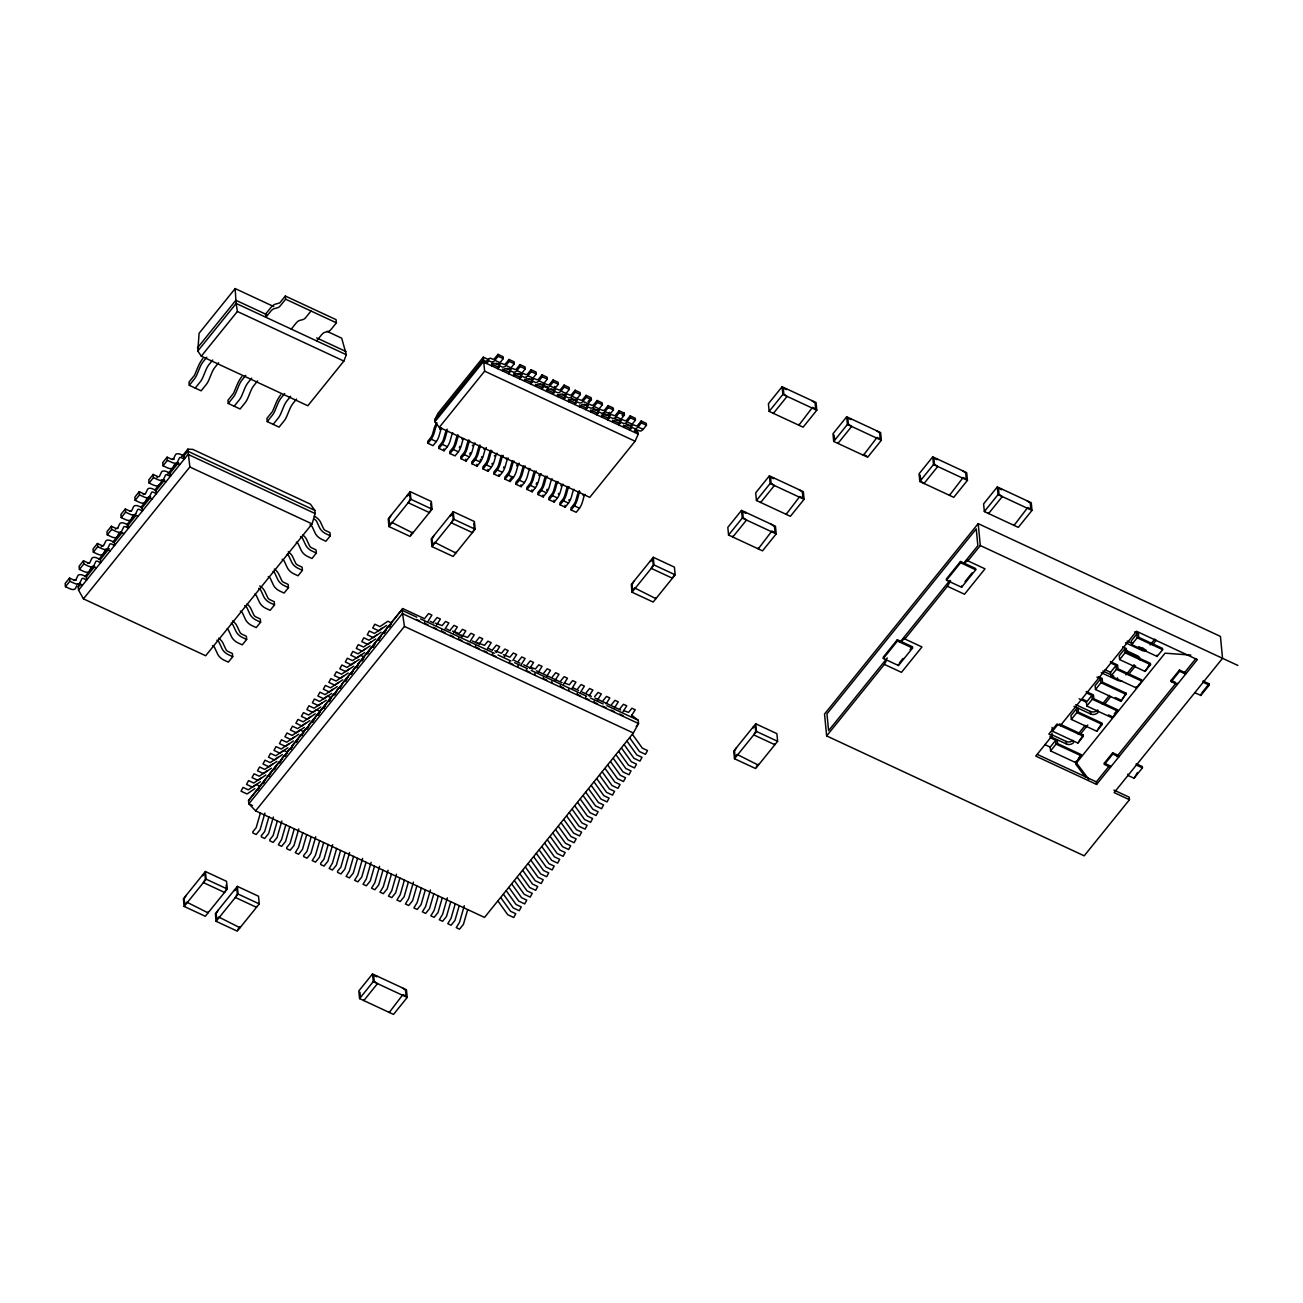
<?xml version="1.0" encoding="UTF-8"?>
<svg xmlns="http://www.w3.org/2000/svg" width="1303" height="1303" viewBox="0 0 1303 1303"><rect width="100%" height="100%" fill="white"/><g stroke="black" fill="none" stroke-linecap="round" stroke-linejoin="round"><path stroke-width="1.5" d="M187.844 449.16L189.847 466.995L83.441 598.843L205.679 655.751L312.085 523.92L315.147 513.561L314.854 510.385L310.407 504.147L192.828 449.405L187.844 449.16L181.475 457.044M483.283 357.185L484.618 371.176L439.306 427.335L434.909 421.749L434.73 419.843L437.955 413.344L483.283 357.185L488.788 359.742M326.988 331.32L341.679 338.161L346.321 354.725L343.878 361.078L307.817 405.754L201.313 356.159L197.779 351.044L199.115 333.259L235.175 288.582L273.728 306.531M260.437 812.925L256.17 827.649L252.798 831.835L252.912 832.975L256.219 834.506L260.095 829.702L264.9 813.121M268.907 816.867L264.639 831.607L261.268 835.777L261.382 836.917L264.688 838.464L268.581 833.643L273.369 817.062M277.376 820.809L273.125 835.549L269.754 839.718L269.851 840.858L273.158 842.406L277.05 837.585L281.839 821.02M285.846 824.75L281.595 839.49L278.337 844.816L281.627 846.347L285.52 841.526L289.771 826.802M294.315 828.692L290.064 843.432L286.693 847.601L286.807 848.758L290.113 850.289L293.989 845.484L298.778 828.903M302.785 832.65L298.534 847.373L295.276 852.699L298.582 854.231L302.459 849.426L306.726 834.686M311.27 836.591L307.003 851.315L303.632 855.501L303.746 856.641L307.052 858.172L310.928 853.367L315.733 836.787M319.74 840.533L315.473 855.273L312.215 860.583L315.521 862.13L319.414 857.309L323.665 842.569M328.209 844.474L323.942 859.214L320.587 863.384L320.685 864.524L323.991 866.072L327.884 861.25L332.672 844.686M336.679 848.416L332.428 863.156L329.17 868.482L332.46 870.013L336.353 865.192L340.604 850.468M345.148 852.357L340.897 867.098L337.526 871.267L337.64 872.424L340.946 873.955L344.823 869.15L349.611 852.569M353.618 856.315L349.367 871.039L346.109 876.365L349.416 877.896L353.292 873.091L357.559 858.351M362.625 858.416L357.836 874.981L354.579 880.307L357.885 881.838L361.762 877.033L366.029 862.293M371.094 862.358L366.306 878.939L363.048 884.248L366.355 885.796L370.247 880.975L374.498 866.234M379.58 866.3L374.775 882.88L371.518 888.19L374.824 889.737L378.717 884.916L382.968 870.192M388.05 870.241L383.261 886.822L380.004 892.148L383.294 893.679L387.186 888.858L391.437 874.134M396.519 874.183L391.731 890.763L388.473 896.089L391.78 897.62L395.656 892.816L399.923 878.075M404.451 879.981L400.2 894.705L396.943 900.031L400.249 901.562L404.125 896.757L408.393 882.017M413.458 882.082L408.67 898.647L405.412 903.973L408.719 905.504L412.595 900.699L416.862 885.959M421.406 887.864L417.139 902.604L413.882 907.914L417.188 909.461L421.081 904.64L425.332 889.9M430.413 889.965L425.609 906.546L422.351 911.856L425.658 913.403L429.55 908.582L433.801 893.858M438.345 895.747L434.094 910.488L430.837 915.814L434.127 917.345L438.02 912.523L442.271 897.8M447.352 897.848L442.564 914.429L439.306 919.755L442.613 921.286L446.489 916.481L450.757 901.741M455.284 903.647L451.033 918.371L447.776 923.697L451.082 925.228L454.959 920.423L459.226 905.683M464.291 905.748L459.503 922.312L456.245 927.638L459.552 929.169L463.428 924.364L467.696 909.624M424.713 618.795L402.741 608.566L248.531 800.547L248.857 803.821L255.616 810.841L484.521 917.41L633.356 732.986L638.535 723.523L638.226 720.266L631.646 715.119M83.441 598.843L78.538 590.112L78.229 586.936L79.776 583.044M439.306 427.335L589.754 497.371L635.082 441.228L638.242 434.094L635.897 429.697M76.828 585.584L75.541 588.288A7.72 3.893 38.9 0 1 69.759 588.695L65.459 586.692L65.15 583.5L69.548 578.06L74.076 580.161A2.655 1.336 38.9 0 0 75.769 580.047L77.952 575.535A7.753 3.909 38.9 0 1 82.903 575.193L86.405 576.806L86.715 579.982L83.864 578.662A2.687 1.352 38.9 0 0 81.845 578.793L79.939 582.848A7.72 3.893 38.9 0 1 74.157 583.255L69.841 581.252L69.548 578.06M91.405 566.968L89.484 571.023A7.72 3.893 38.9 0 1 83.701 571.414L79.402 569.411L79.092 566.235L83.473 560.795L88.018 562.896A2.655 1.336 38.9 0 0 89.712 562.782L91.894 558.27A7.753 3.909 38.9 0 1 96.829 557.912L100.347 559.541L100.657 562.717L97.806 561.381A2.687 1.352 38.9 0 0 95.787 561.528L93.881 565.583A7.72 3.893 38.9 0 1 88.083 565.974L83.783 563.971L83.473 560.795M118.638 533.774L117.368 536.478A7.72 3.893 38.9 0 1 111.569 536.869L107.269 534.865L106.96 531.689L111.358 526.249L115.886 528.35A2.655 1.336 38.9 0 0 117.579 528.236L119.778 523.725A7.753 3.909 38.9 0 1 124.713 523.383L128.231 524.995L128.541 528.171L125.691 526.852A2.687 1.352 38.9 0 0 123.671 526.982L121.749 531.038A7.72 3.893 38.9 0 1 115.967 531.429L111.667 529.425L111.358 526.249M133.215 515.157L131.31 519.213A7.72 3.893 38.9 0 1 125.511 519.604L121.212 517.6L120.902 514.424L125.3 508.984L129.828 511.085A2.655 1.336 38.9 0 0 131.522 510.955L133.704 506.46A7.753 3.909 38.9 0 1 138.655 506.101L142.174 507.714L142.467 510.906L139.616 509.571A2.687 1.352 38.9 0 0 137.613 509.717L135.691 513.773A7.72 3.893 38.9 0 1 129.909 514.164L125.609 512.16L125.3 508.984M147.158 497.893L145.236 501.948A7.72 3.893 38.9 0 1 139.454 502.339L135.154 500.336L134.844 497.143L139.242 491.703L143.77 493.804A2.655 1.336 38.9 0 0 145.464 493.69L147.646 489.179A7.753 3.909 38.9 0 1 152.598 488.837L156.099 490.449L156.409 493.625L153.559 492.306A2.687 1.352 38.9 0 0 151.555 492.453L149.633 496.508A7.72 3.893 38.9 0 1 143.851 496.899L139.535 494.896L139.242 491.703M174.39 464.699L173.12 467.402A7.72 3.893 38.9 0 1 167.338 467.793L163.022 465.79L162.728 462.614L167.11 457.174L171.638 459.259A2.655 1.336 38.9 0 0 173.332 459.145L175.53 454.649A7.753 3.909 38.9 0 1 180.465 454.291L183.984 455.903L184.293 459.096L181.443 457.76A2.687 1.352 38.9 0 0 179.423 457.907L177.517 461.962A7.72 3.893 38.9 0 1 171.719 462.353L167.419 460.35L167.11 457.174M101.276 546.723L101.439 546.429A7.753 3.909 38.9 0 1 103.377 545.517M157.028 477.647L157.191 477.354A7.753 3.909 38.9 0 1 157.468 477.061M248.531 800.547L279.347 761.457M436.994 422.824L436.717 423.166A6.808 2.606 -65 0 0 434.274 427.987L432.629 433.834A5.733 2.183 -65 0 1 431 437.336L427.759 441.375L427.938 443.281L433.019 445.659L436.31 441.57A8.763 3.355 -65 0 0 439.29 435.202L440.691 430.218A3.779 1.45 -65 0 1 441.636 427.987M202.893 358.472L202.47 359.009A14.789 5.652 -65 0 0 198.382 366.045L194.961 374.27A3.306 1.27 -65 0 1 194.049 375.85L188.984 382.121L189.277 385.313L201.151 390.835L206.118 384.678A8.372 3.192 -65 0 0 208.871 379.922L211.884 372.658A9.724 3.714 -65 0 1 215.093 367.137L218.627 362.771M241.869 376.616L241.446 377.153A14.789 5.652 -65 0 0 237.358 384.19L233.937 392.415A3.306 1.27 -65 0 1 233.009 393.995L227.944 400.265L228.253 403.458L240.11 408.979L245.078 402.822A8.372 3.192 -65 0 0 247.847 398.066L250.86 390.802A9.724 3.714 -65 0 1 254.069 385.281L257.603 380.899M280.845 394.76L280.422 395.298A14.789 5.652 -65 0 0 276.334 402.334L272.897 410.559A3.306 1.27 -65 0 1 271.985 412.139L266.92 418.41L267.229 421.602L279.086 427.123L284.054 420.967A8.372 3.192 -65 0 0 286.807 416.211L289.836 408.947A9.724 3.714 -65 0 1 293.045 403.425L296.563 399.044M197.47 347.868L235.876 300.276L235.175 288.582M197.779 351.044L236.185 303.452L235.876 300.276L267.082 314.805M201.313 356.159L237.374 311.482L236.185 303.452L346.321 354.725M206.77 357.234L203.235 361.615A9.724 3.714 -65 0 0 200.027 367.137L197.014 374.401A8.372 3.192 -65 0 1 194.245 379.157L189.277 385.313M212.698 360.003L209.164 364.368A9.724 3.714 -65 0 0 205.955 369.905L202.942 377.17A8.372 3.192 -65 0 1 200.173 381.926L195.222 388.066M285.324 296.025L280.259 302.296A3.306 1.27 -65 0 1 279.265 303.078L275.161 304.202A14.789 5.652 -65 0 0 270.731 307.72L265.568 314.088L265.877 317.281L270.568 311.45A9.724 3.714 -65 0 1 274.053 308.697L277.686 307.72A8.372 3.192 -65 0 0 280.666 305.358L285.634 299.201L285.324 296.025L336.093 319.658L336.402 322.835L331.434 328.991A8.372 3.192 -65 0 1 328.437 331.369L324.822 332.33A9.724 3.714 -65 0 0 321.336 335.083L316.645 340.914M97.416 543.53L97.725 546.706L102.025 548.71A7.72 3.893 38.9 0 0 107.823 548.319L109.729 544.263A2.687 1.352 38.9 0 1 111.749 544.117L114.599 545.436L114.289 542.26L110.771 540.647A7.753 3.909 38.9 0 0 105.836 540.989L103.637 545.501A2.655 1.336 38.9 0 1 101.943 545.615L97.416 543.53L93.034 548.97L93.327 552.146L97.644 554.15A7.72 3.893 38.9 0 0 103.426 553.759L105.348 549.703A2.687 1.352 38.9 0 1 107.351 549.557L110.201 550.876M153.168 474.439L153.477 477.615L157.777 479.618A7.72 3.893 38.9 0 0 163.575 479.227L165.481 475.172A2.687 1.352 38.9 0 1 167.501 475.025L170.351 476.361L170.042 473.184L166.523 471.556A7.753 3.909 38.9 0 0 161.588 471.914L159.406 476.426A2.655 1.336 38.9 0 1 157.712 476.54L153.168 474.439L148.786 479.879L149.096 483.055L153.396 485.058A7.72 3.893 38.9 0 0 159.178 484.667M65.459 586.692L69.841 581.252M79.402 569.411L83.783 563.971M93.327 552.146L97.725 546.706M107.269 534.865L111.667 529.425M121.212 517.6L125.609 512.16M135.154 500.336L139.535 494.896M149.096 483.055L153.477 477.615M163.022 465.79L167.419 460.35M245.73 375.378L242.211 379.759A9.724 3.714 -65 0 0 239.003 385.281L235.973 392.545A8.372 3.192 -65 0 1 233.221 397.301L228.253 403.458M84.874 576.757L93.767 565.73M98.849 559.427L106.471 549.98M112.84 542.097L120.462 532.65M126.814 524.767L135.724 513.74M140.805 507.453L149.698 496.427M154.78 490.123L162.419 480.66M167.501 474.373L176.394 463.347M78.229 586.936L80.753 583.809M86.405 576.806L94.761 566.447M100.347 559.541L109.175 548.612M114.208 542.357L121.765 532.992M126.814 526.754L135.626 515.825M141.929 508.007L150.757 497.078M155.79 490.84L164.618 479.911M178.625 462.549L170.27 472.908L170.579 476.084M78.538 590.112L188.072 454.405L315.147 513.561M251.674 378.147L248.14 382.512A9.724 3.714 -65 0 0 244.931 388.033L241.918 395.314A8.372 3.192 -65 0 1 239.149 400.07L234.182 406.21M291.253 329.089L295.96 323.274A9.724 3.714 -65 0 1 299.429 320.505L303.062 319.544A8.372 3.192 -65 0 0 306.042 317.166L311.01 311.026M284.706 393.522L281.187 397.904A9.724 3.714 -65 0 0 277.979 403.425L274.949 410.689A8.372 3.192 -65 0 1 272.197 415.445L267.229 421.602M290.634 396.291L287.116 400.656A9.724 3.714 -65 0 0 283.907 406.178L280.878 413.458A8.372 3.192 -65 0 1 278.125 418.214L273.158 424.355M218.546 638.161A7.753 3.909 38.9 0 1 222.699 642.558L226.005 649.611A2.655 1.336 38.9 0 0 227.878 651.402L232.423 653.52L232.732 656.696L228.334 662.136L224.035 660.132A7.72 3.893 38.9 0 1 217.617 654.057L214.702 647.754A2.687 1.352 38.9 0 0 212.47 645.636M232.488 620.896A7.753 3.909 38.9 0 1 236.641 625.277L239.947 632.346A2.655 1.336 38.9 0 0 241.821 634.121L246.365 636.255L246.658 639.431L242.277 644.871L237.977 642.868A7.72 3.893 38.9 0 1 231.559 636.792L228.644 630.489A2.687 1.352 38.9 0 0 227.113 628.763M247.065 604.087A7.753 3.909 38.9 0 1 250.583 608.012L253.89 615.081A2.655 1.336 38.9 0 0 255.763 616.856L260.291 618.974L260.6 622.166L256.219 627.606L251.902 625.587A7.72 3.893 38.9 0 1 245.501 619.528L242.586 613.224A2.687 1.352 38.9 0 0 240.355 611.107M259.704 585.927A7.753 3.909 38.9 0 1 264.525 590.748L267.832 597.8A2.655 1.336 38.9 0 0 269.705 599.592L274.233 601.709L274.542 604.885L270.144 610.325L265.845 608.322A7.72 3.893 38.9 0 1 259.444 602.247L256.528 595.943A2.687 1.352 38.9 0 0 254.753 594.07M274.314 569.085A7.753 3.909 38.9 0 1 278.451 573.467L281.757 580.535A2.655 1.336 38.9 0 0 283.647 582.311L288.175 584.428L288.484 587.62L284.087 593.06L279.787 591.057A7.72 3.893 38.9 0 1 273.369 584.982L270.47 578.679A2.687 1.352 38.9 0 0 268.223 576.561M288.24 551.804A7.753 3.909 38.9 0 1 292.393 556.202L295.7 563.271A2.655 1.336 38.9 0 0 297.573 565.046L302.117 567.163L302.426 570.339L298.029 575.779L293.729 573.776A7.72 3.893 38.9 0 1 287.311 567.717L284.396 561.414A2.687 1.352 38.9 0 0 282.165 559.28M302.833 535.012A7.753 3.909 38.9 0 1 306.335 538.921L309.642 545.99A2.655 1.336 38.9 0 0 311.515 547.765L316.059 549.899L316.352 553.075L311.971 558.515L307.671 556.511A7.72 3.893 38.9 0 1 301.254 550.436L298.338 544.133A2.687 1.352 38.9 0 0 296.335 542.129M314.235 516.167L314.805 516.46A7.753 3.909 38.9 0 1 320.277 521.656L323.584 528.725A2.655 1.336 38.9 0 0 325.457 530.5L329.985 532.618L330.294 535.81L325.913 541.25L321.597 539.247A7.72 3.893 38.9 0 1 315.196 533.171L312.28 526.868A2.687 1.352 38.9 0 0 310.049 524.751M434.73 419.843L483.022 360.003L486.41 361.582L486.589 363.488L487.697 362.12A3.779 1.45 -65 0 1 489.505 361.078L491.459 361.908A8.763 3.355 -65 0 0 494.896 360.328L498.186 356.256L497.99 354.335L503.088 356.713L503.267 358.618L499.977 362.69A8.763 3.355 -65 0 1 496.541 364.286L494.586 363.439A3.779 1.45 -65 0 0 492.778 364.498L491.671 365.85L492.632 362.543M434.909 421.749L483.201 361.908L638.242 434.094M486.41 361.582L487.811 359.856A6.808 2.606 -65 0 1 490.563 358.244L492.86 359.205A5.733 2.183 -65 0 0 494.749 358.325L497.99 354.335M427.938 443.281L431.228 439.209A8.763 3.355 -65 0 0 434.208 432.84L435.593 427.856A3.779 1.45 -65 0 1 437.205 424.68M509.017 359.465L509.196 361.371L505.906 365.459A8.763 3.355 -65 0 1 502.469 367.039L500.515 366.192A3.779 1.45 -65 0 0 498.707 367.251L497.599 368.619L498.821 364.987A6.808 2.606 -65 0 1 501.574 363.374L503.886 364.335A5.733 2.183 -65 0 0 505.776 363.456L509.017 359.465L514.099 361.843L514.278 363.749L510.988 367.821A8.763 3.355 -65 0 1 507.551 369.401L505.597 368.57A3.779 1.45 -65 0 0 503.789 369.629L502.697 370.98L502.502 369.075L507.975 371.616M452.809 432.873A3.779 1.45 -65 0 0 451.701 435.349L450.301 440.333A8.763 3.355 -65 0 1 447.336 446.701L444.03 450.773L438.948 448.411L442.238 444.339A8.763 3.355 -65 0 0 445.219 437.971L446.62 432.987A3.779 1.45 -65 0 1 447.564 430.756M410.201 491.654L388.213 518.903L388.945 526.575L410.103 536.413L432.091 509.164L431.358 501.492L410.201 491.654L410.95 499.326L388.945 526.575M520.027 364.596L516.786 368.586A5.733 2.183 -65 0 1 514.897 369.466L512.584 368.505A6.808 2.606 -65 0 0 509.831 370.117L508.626 373.749L509.717 372.381A3.779 1.45 -65 0 1 511.525 371.322L513.48 372.169A8.763 3.355 -65 0 0 516.916 370.589L520.206 366.501L520.027 364.596L525.109 366.957L525.288 368.879L521.998 372.951A8.763 3.355 -65 0 1 518.561 374.531L516.607 373.7A3.779 1.45 -65 0 0 514.799 374.743L513.708 376.111L514.652 372.805M463.51 438.508A3.779 1.45 -65 0 0 462.712 440.479L461.311 445.463A8.763 3.355 -65 0 1 458.347 451.832L455.056 455.903L449.958 453.542L453.265 449.454A8.763 3.355 -65 0 0 456.229 443.101L457.63 438.117A3.779 1.45 -65 0 1 458.591 435.886M531.038 369.726L527.796 373.717A5.733 2.183 -65 0 1 525.907 374.58L523.611 373.635A6.808 2.606 -65 0 0 520.858 375.231L519.636 378.864L520.728 377.512A3.779 1.45 -65 0 1 522.536 376.453L524.49 377.3A8.763 3.355 -65 0 0 527.927 375.72L531.217 371.632L531.038 369.726L536.119 372.088L536.299 373.994L533.008 378.082A8.763 3.355 -65 0 1 529.572 379.662L527.617 378.815A3.779 1.45 -65 0 0 525.809 379.873L524.718 381.242L524.539 379.32M474.992 442.873A3.779 1.45 -65 0 0 473.722 445.61L472.337 450.594A8.763 3.355 -65 0 1 469.357 456.946L466.067 461.034L460.985 458.672L464.275 454.584A8.763 3.355 -65 0 0 467.256 448.232L468.64 443.232A3.779 1.45 -65 0 1 469.748 440.756M410.706 534.719L412.758 532.161L412.839 533.008L391.617 522.308L389.548 524.865L388.978 518.903L390.965 515.499M542.048 374.857L538.807 378.847A5.733 2.183 -65 0 1 536.917 379.71L534.621 378.766A6.808 2.606 -65 0 0 531.868 380.362L530.647 383.994L531.754 382.642A3.779 1.45 -65 0 1 533.546 381.584L535.5 382.43A8.763 3.355 -65 0 0 538.937 380.834L542.243 376.762L542.048 374.857L547.13 377.218L547.325 379.124L544.035 383.212A8.763 3.355 -65 0 1 540.598 384.792L538.644 383.945A3.779 1.45 -65 0 0 536.836 385.004L535.728 386.356L535.549 384.45L542.797 387.822A3.779 1.45 -65 0 1 544.573 386.714L546.527 387.545A8.763 3.355 -65 0 0 549.964 385.965L553.254 381.893L553.075 379.971L558.156 382.349L558.336 384.255L555.045 388.327A8.763 3.355 -65 0 1 551.609 389.923L549.654 389.076A3.779 1.45 -65 0 0 547.846 390.134L546.739 391.486L547.96 387.854M486.345 447.564A3.779 1.45 -65 0 0 484.732 450.74L483.348 455.724A8.763 3.355 -65 0 1 480.367 462.076L477.077 466.165L471.995 463.787L475.286 459.715A8.763 3.355 -65 0 0 478.266 453.346L479.651 448.362A3.779 1.45 -65 0 1 480.465 446.408M542.765 387.757L541.657 389.125L542.879 385.493A6.808 2.606 -65 0 1 545.631 383.896L547.928 384.841A5.733 2.183 -65 0 0 549.817 383.978L553.075 379.971M497.029 453.135A3.779 1.45 -65 0 0 495.759 455.855L494.358 460.839A8.763 3.355 -65 0 1 491.378 467.207L488.088 471.295L483.006 468.917L486.296 464.845A8.763 3.355 -65 0 0 489.276 458.477L490.677 453.493A3.779 1.45 -65 0 1 491.948 450.773M453.249 511.688L431.244 538.937L431.993 546.609L453.135 556.446L475.123 529.197L474.39 521.526L453.249 511.688L453.981 519.36L431.993 546.609M564.085 385.102L564.264 387.007L560.974 391.095A8.763 3.355 -65 0 1 557.537 392.675L555.583 391.845A3.779 1.45 -65 0 0 553.775 392.887L552.684 394.255L553.889 390.623A6.808 2.606 -65 0 1 556.642 389.011L558.954 389.972A5.733 2.183 -65 0 0 560.844 389.092L564.085 385.102L569.167 387.48L569.346 389.385L566.056 393.457A8.763 3.355 -65 0 1 562.619 395.037L560.665 394.206A3.779 1.45 -65 0 0 558.857 395.265L557.765 396.617L557.57 394.711M508.203 458.037A3.779 1.45 -65 0 0 506.769 460.985L505.369 465.969A8.763 3.355 -65 0 1 502.404 472.337L499.098 476.409L494.016 474.048L497.306 469.976A8.763 3.355 -65 0 0 500.287 463.607L501.688 458.623A3.779 1.45 -65 0 1 503.284 455.447M575.095 390.232L575.274 392.138L571.984 396.226A8.763 3.355 -65 0 1 568.548 397.806L566.593 396.959A3.779 1.45 -65 0 0 564.785 398.018L563.694 399.386L564.916 395.754A6.808 2.606 -65 0 1 567.652 394.141L569.965 395.102A5.733 2.183 -65 0 0 571.854 394.223L575.095 390.232L580.177 392.594L580.356 394.516L577.066 398.588A8.763 3.355 -65 0 1 573.629 400.168L571.675 399.337A3.779 1.45 -65 0 0 569.867 400.379L568.776 401.747L568.597 399.842M519.213 463.151A3.779 1.45 -65 0 0 517.78 466.116L516.395 471.1A8.763 3.355 -65 0 1 513.415 477.468L510.124 481.54L505.043 479.178L508.333 475.09A8.763 3.355 -65 0 0 511.297 468.738L512.698 463.754A3.779 1.45 -65 0 1 513.968 461.018M281.888 758.297L284.429 755.154M286.969 751.994L289.527 748.85M292.067 745.691L300.977 734.664M303.518 731.504L306.058 728.361M308.599 725.201L334.04 693.668M336.581 690.525L339.138 687.365M341.679 684.222L350.588 673.179M353.129 670.035L355.67 666.875M358.211 663.732L388.75 625.896M391.291 622.753L402.741 608.566M259.851 786.132L257.815 789.927L259.851 786.132L256.17 784.422L248.27 789.813L243.075 787.403L241.039 791.198L247.033 793.983L254.932 788.592M287.279 752.124L285.259 755.935L287.279 752.124L283.598 750.414L275.715 755.821L270.503 753.395L268.483 757.206L274.477 759.991L282.376 754.584M303.746 731.732L301.71 735.527L303.746 731.732L300.065 730.022L292.181 735.429L286.969 733.003L284.95 736.798L290.944 739.599L298.843 734.192M320.212 711.34L318.176 715.135L320.212 711.34L316.531 709.614L308.632 715.021L303.436 712.611L301.4 716.406L307.41 719.191L315.293 713.783M331.19 697.74L329.154 701.535L331.19 697.74L327.509 696.014L319.61 701.421L314.414 699.011L312.378 702.806L318.388 705.591L326.271 700.183M364.107 656.94L362.087 660.735L364.107 656.94L360.426 655.23L352.543 660.621L347.331 658.21L345.311 662.005L351.305 664.791L359.205 659.399M391.551 622.932L389.516 626.743L391.551 622.932L387.871 621.222L379.971 626.629L374.775 624.202L372.739 628.013L378.75 630.799L386.633 625.391M512.03 477.045L509.929 479.634L510.124 481.54M586.106 395.363L586.285 397.268L582.995 401.357A8.763 3.355 -65 0 1 579.558 402.936L577.604 402.09A3.779 1.45 -65 0 0 575.796 403.148L574.704 404.5L575.926 400.884A6.808 2.606 -65 0 1 578.679 399.272L580.975 400.216A5.733 2.183 -65 0 0 582.864 399.353L586.106 395.363L591.187 397.724L591.383 399.63L588.076 403.718A8.763 3.355 -65 0 1 584.64 405.298L582.685 404.467A3.779 1.45 -65 0 0 580.877 405.51L579.786 406.878L579.607 404.972M530.06 468.51A3.779 1.45 -65 0 0 528.79 471.246L527.406 476.23A8.763 3.355 -65 0 1 524.425 482.599L521.135 486.671L516.053 484.309L519.343 480.221A8.763 3.355 -65 0 0 522.324 473.869L523.708 468.868A3.779 1.45 -65 0 1 525.142 465.92M205.402 871.512L183.414 898.761L184.146 906.432L205.304 916.27L227.292 889.021L226.559 881.349L205.402 871.512L206.151 879.183L184.146 906.432M255.616 810.841L404.451 626.434L402.073 610.309L416.83 617.182M588.06 401.617L590.145 399.027M597.116 400.493L597.311 402.399L594.021 406.471A8.763 3.355 -65 0 1 590.568 408.067L588.63 407.22A3.779 1.45 -65 0 0 586.822 408.279L585.715 409.631L586.936 405.999A6.808 2.606 -65 0 1 589.689 404.402L591.985 405.347A5.733 2.183 -65 0 0 593.875 404.484L597.116 400.493L602.198 402.855L602.393 404.761L599.103 408.849A8.763 3.355 -65 0 1 595.666 410.429L593.712 409.582A3.779 1.45 -65 0 0 591.904 410.64L590.796 412.009M541.087 473.64A3.779 1.45 -65 0 0 539.8 476.377L538.416 481.361A8.763 3.355 -65 0 1 535.435 487.713L532.145 491.801L527.063 489.439L530.354 485.351A8.763 3.355 -65 0 0 533.334 478.983L534.719 473.999A3.779 1.45 -65 0 1 536.168 471.051M425.234 617.736L428.606 613.566L431.896 615.097L428.133 621.059M608.143 405.624L608.322 407.53L605.032 411.601A8.763 3.355 -65 0 1 601.595 413.181L599.641 412.351A3.779 1.45 -65 0 0 597.833 413.409L596.725 414.761L597.947 411.129A6.808 2.606 -65 0 1 600.699 409.533L602.996 410.478A5.733 2.183 -65 0 0 604.885 409.614L608.143 405.624L613.224 407.986L613.404 409.891L610.113 413.979A8.763 3.355 -65 0 1 606.677 415.559L604.722 414.712A3.779 1.45 -65 0 0 602.914 415.771L601.823 417.123L603.028 413.491A6.808 2.606 -65 0 1 603.941 412.611M433.704 621.678L437.075 617.508L440.381 619.039L436.603 625M552.097 478.771A3.779 1.45 -65 0 0 550.827 481.491L549.426 486.491A8.763 3.355 -65 0 1 546.446 492.843L543.156 496.932L538.074 494.554L541.364 490.482A8.763 3.355 -65 0 0 544.345 484.113L545.745 479.129A3.779 1.45 -65 0 1 547.179 476.181M619.153 410.738L619.332 412.66L616.042 416.732A8.763 3.355 -65 0 1 612.605 418.312L610.651 417.481A3.779 1.45 -65 0 0 608.843 418.524L607.752 419.892L608.957 416.26A6.808 2.606 -65 0 1 611.71 414.647L614.022 415.608A5.733 2.183 -65 0 0 615.912 414.729L619.153 410.738L624.235 413.116L624.414 415.022L621.124 419.094A8.763 3.355 -65 0 1 617.687 420.69L615.733 419.843A3.779 1.45 -65 0 0 613.925 420.902L612.833 422.253M562.945 484.146A3.779 1.45 -65 0 0 561.837 486.622L560.437 491.606A8.763 3.355 -65 0 1 557.472 497.974L554.166 502.046L549.084 499.684L552.391 495.612A8.763 3.355 -65 0 0 555.355 489.244L556.756 484.26A3.779 1.45 -65 0 1 558.026 481.54M237.358 886.382L215.37 913.631L216.103 921.302L237.26 931.156L259.248 903.907L258.515 896.236L237.358 886.382L238.107 894.053L216.103 921.302M445.072 628.942L448.851 622.981L445.545 621.45L442.173 625.619L435.544 623.192M622.15 415.706L624.235 413.116M450.643 629.577L454.014 625.391L457.32 626.938L453.542 632.9M630.163 415.869L626.922 419.859A5.733 2.183 -65 0 1 625.033 420.739L622.736 419.778A6.808 2.606 -65 0 0 619.984 421.39L618.762 425.022L619.853 423.654A3.779 1.45 -65 0 1 621.661 422.595L623.616 423.442A8.763 3.355 -65 0 0 627.052 421.863L630.343 417.774L630.163 415.869L635.245 418.23L635.424 420.152L632.134 424.224A8.763 3.355 -65 0 1 628.697 425.804L626.743 424.973A3.779 1.45 -65 0 0 624.935 426.032L623.844 427.384L623.665 425.478M573.955 489.276A3.779 1.45 -65 0 0 572.848 491.752L571.463 496.736A8.763 3.355 -65 0 1 568.483 503.105L565.193 507.176L560.111 504.815L563.401 500.743A8.763 3.355 -65 0 0 566.382 494.374L567.766 489.391A3.779 1.45 -65 0 1 569.036 486.654M462.011 636.841L465.79 630.88L462.484 629.333L459.112 633.519L452.499 631.075M641.174 420.999L637.933 424.99A5.733 2.183 -65 0 1 636.043 425.869L633.747 424.908A6.808 2.606 -65 0 0 630.994 426.521L629.772 430.153L630.864 428.785A3.779 1.45 -65 0 1 632.672 427.726L634.626 428.573A8.763 3.355 -65 0 0 638.063 426.993L641.369 422.905L641.174 420.999L646.255 423.361L646.451 425.267L643.145 429.355A8.763 3.355 -65 0 1 639.708 430.935L637.77 430.104A3.779 1.45 -65 0 0 635.962 431.146L634.854 432.515M634.675 430.609L635.799 429.208M584.982 494.391A3.779 1.45 -65 0 0 583.858 496.883L582.474 501.867A8.763 3.355 -65 0 1 579.493 508.235L576.203 512.307L571.121 509.945L574.411 505.857A8.763 3.355 -65 0 0 577.392 499.505L578.776 494.521A3.779 1.45 -65 0 1 580.047 491.785M470.481 640.783L474.259 634.822L470.953 633.291L467.598 637.46L460.969 635.017M237.863 929.446L239.915 926.889L240.013 927.752L218.774 917.051L216.721 919.609L216.135 913.631L218.122 910.227M476.067 641.402L479.439 637.232L482.729 638.763L478.967 644.724M487.436 648.666L491.215 642.705L487.908 641.174L484.537 645.343L477.908 642.916M493.006 649.285L496.378 645.115L499.684 646.646L495.906 652.608M504.375 656.565L508.154 650.604L504.847 649.057L501.476 653.243L494.863 650.8M512.845 660.507L516.623 654.546L513.317 652.998L509.945 657.184L503.333 654.741M518.431 661.126L521.786 656.956L525.093 658.487L521.314 664.449M526.901 665.067L530.272 660.898L533.562 662.429L529.8 668.39M538.269 672.332L542.048 666.37L538.742 664.839L535.37 669.009L530.402 667.185M543.84 672.951L547.211 668.781L550.517 670.312L546.739 676.273M782.109 386.747L768.412 403.718L769.161 411.39L803.104 427.189L816.802 410.217L816.069 402.546L782.109 386.747L782.859 394.418L769.161 411.39M552.309 676.909L555.681 672.723L558.987 674.27L555.208 680.231M653.275 557.293L631.287 584.542L632.02 592.213L653.161 602.051L675.166 574.802L674.417 567.131L653.275 557.293L654.008 564.965L632.02 592.213M560.779 680.85L564.15 676.664L567.456 678.211L563.678 684.173M572.147 688.114L575.926 682.153L572.62 680.622L569.264 684.792L564.297 682.967M577.734 688.733L581.105 684.564L584.395 686.095L580.633 692.056M674.384 574.802L672.413 578.223L651.272 568.369L653.243 564.965L652.673 558.987L650.604 561.544L650.523 560.697M586.203 692.675L589.575 688.505L592.881 690.036L589.103 695.997M741.521 510.401L727.823 527.373L728.556 535.044L762.516 550.86L776.213 533.888L775.464 526.217L741.521 510.401L742.254 518.073L728.556 535.044M769.389 475.856L755.691 492.827L756.44 500.499L790.384 516.314L804.081 499.342L803.348 491.671L769.389 475.856L770.138 483.527L756.44 500.499M594.673 696.616L598.044 692.447L601.351 693.978L597.572 699.939M372.511 973.96L358.814 990.931L359.563 998.603L393.506 1014.418L407.204 997.446L406.471 989.775L372.511 973.96L373.261 981.631L359.563 998.603M603.142 700.574L606.514 696.388L609.82 697.936L606.042 703.897M611.612 704.516L614.983 700.33L618.29 701.877L614.511 707.838M846.673 416.797L832.975 433.769L833.708 441.44L867.668 457.239L881.365 440.267L880.633 432.596L846.673 416.797L847.406 424.469L833.708 441.44M620.081 708.457L623.453 704.288L626.759 705.819L622.981 711.78M631.466 715.722L635.229 709.76L631.939 708.229L628.567 712.399L623.6 710.575M636.19 726.439L638.535 723.523L402.383 613.583L248.857 803.821L252.538 805.547M932.753 456.864L919.055 473.836L919.788 481.507L953.747 497.323L967.445 480.351L966.696 472.68L932.753 456.864L933.485 464.536L919.788 481.507M755.74 723.8L733.736 751.049L734.485 758.721L755.626 768.558L777.614 741.309L776.881 733.638L755.74 723.8L756.473 731.472L734.485 758.721M756.229 766.864L758.297 764.307L758.379 765.154L737.156 754.453L735.087 757.01L734.517 751.049L736.488 747.645M997.3 486.931L983.602 503.903L984.351 511.574L1018.294 527.373L1031.992 510.401L1031.259 502.73L997.3 486.931L998.049 494.603L984.351 511.574M1129.457 799.733L1114.146 792.599L1222.54 658.308L1220.439 636.418L978.195 523.643L824.538 714.028L826.639 735.918L1084.194 855.827L1129.457 799.733L1129.212 797.192L1113.902 790.058M897.327 639.74L883.222 657.217L883.353 658.487L898.467 665.524L912.572 648.047L912.442 646.777L897.327 639.74L897.458 641.011L883.353 658.487M960.49 561.479L946.385 578.955L946.499 580.226L961.614 587.262L975.719 569.786L975.605 568.515L960.49 561.479L960.604 562.749L946.499 580.226M887.278 657.934L828.594 730.657L826.965 713.849L976.24 528.904L977.853 545.696L963.829 563.091M900.031 642.135L949.789 580.486M886.659 660.116L884.379 664.383L826.639 735.918M901.122 642.2L904.738 637.721L904.868 638.991L921.97 646.956L901.481 672.348L884.379 664.383M950.587 580.91L947.411 586.269L904.868 638.991M964.692 563.433L967.787 559.606L967.901 560.876L985.003 568.841L964.513 594.233L947.411 586.269M967.901 560.876L980.296 545.534L978.195 523.643M899.51 662.787L903.044 658.422M910.097 649.676L912.442 646.777M965.018 581.627L972.071 572.88M1059.534 723.931L1083.265 734.973L1083.379 736.244L1077.89 743.052L1052.482 731.211L1057.971 724.419M1052.01 733.1L1052.254 735.658L1035.755 756.098L1096.605 784.439L1197.359 659.611L1136.493 631.271L1060.316 725.673M1096.947 677.169L1100.595 678.879L1095.106 685.671L1095.481 689.499L1120.889 701.323L1126.264 693.261L1102.533 682.202L1102.175 678.391L1098.527 676.697M1071.327 719.419L1076.815 712.611L1076.457 708.799L1070.968 715.591L1071.327 719.419L1096.751 731.244L1102.24 724.452L1102.11 723.165L1078.395 712.122L1078.021 708.311L1074.372 706.617M1095.481 689.499L1100.97 682.691L1100.595 678.879M1119.619 659.579L1125.108 652.77L1124.75 648.959L1119.261 655.751L1119.619 659.579L1145.044 671.403L1150.533 664.611L1150.402 663.341L1126.688 652.298L1126.313 648.471L1122.665 646.777M1131.688 644.61L1137.177 637.818L1136.819 633.991L1131.33 640.799L1131.688 644.61L1157.113 656.451L1162.602 649.643L1162.471 648.373L1138.757 637.33L1138.382 633.519L1134.75 631.825M1057.27 739.811L1057.629 743.622L1081.36 754.665L1075.985 762.744L1050.576 750.903L1050.202 747.091L1055.691 740.283L1050.218 737.742M1086.197 691.535L1093.478 694.922L1093.852 698.75L1117.567 709.793L1117.697 711.063L1112.208 717.855L1086.8 706.031L1086.425 702.219L1091.914 695.411L1086.441 692.87M1110.335 661.615L1117.632 665.019L1117.99 668.83L1141.721 679.873L1141.835 681.143L1136.363 687.951L1110.938 676.11L1110.563 672.299L1116.052 665.491L1110.579 662.95M1050.576 750.903L1056.065 744.111L1055.691 740.283M1086.8 706.031L1092.272 699.222L1091.914 695.411M1110.938 676.11L1116.427 669.319L1116.052 665.491M1078.151 734.11L1085.187 725.38M1102.354 704.125L1109.39 695.395M1125.939 674.889L1134.164 664.709M1150.142 644.904L1154.833 639.089M1080.741 733.752L1087.793 725.022M1104.944 703.767L1110.807 696.486M1128.528 674.531L1135.581 665.8M1152.732 644.545L1156.25 640.18M1083.265 734.973L1077.89 743.052M1101.019 724.533L1096.751 731.244M1120.889 701.323L1126.264 693.261M1149.311 664.693L1145.044 671.403M1080.252 756.033L1075.985 762.744M1114.277 713.865L1117.567 709.793M1104.309 763.167L1110.351 765.985L1110.465 767.255L1104.423 764.438L1104.309 763.167L1112.681 752.792L1118.723 755.61L1118.837 756.88L1112.795 754.062L1112.681 752.792M1177.146 683.212L1177.277 684.482L1171.234 681.664L1171.104 680.394L1179.492 670.019L1185.518 672.837L1185.649 674.107L1179.606 671.289L1179.492 670.019M1104.423 764.438L1112.795 754.062M1171.234 681.664L1179.606 671.289M1096.605 784.439L1096.36 781.881L1109.114 766.083M1116.769 756.603L1175.42 683.928M1184.362 672.869L1195.828 658.634M1137.519 772.516L1134.05 778.233L1128.007 775.432L1127.893 774.161M1201.936 692.707L1209.119 683.814L1203.076 680.997L1203.19 682.283L1209.233 685.085L1200.861 695.46L1194.818 692.659M1134.05 778.233L1142.438 767.858L1142.308 766.587L1136.265 763.786L1136.395 765.056L1142.438 767.858M525.663 377.919L525.94 377.609A6.808 2.606 -65 0 1 526.233 377.284M382.382 628.03L374.498 633.437L369.286 631.01L367.267 634.805L373.261 637.607L381.144 632.199M376.893 634.822L369.01 640.229L363.798 637.802L361.778 641.613L367.772 644.399L375.671 638.991M371.404 641.63L363.521 647.037L358.309 644.61L356.289 648.405L362.283 651.191L370.182 645.799M365.915 648.422L358.032 653.829L352.82 651.402L350.8 655.197L356.794 657.999L364.693 652.591M354.953 662.022L347.054 667.429L341.858 665.002L339.822 668.797L345.816 671.599L353.716 666.191M349.465 668.83L341.565 674.221L336.369 671.811L334.334 675.606L340.327 678.391L348.227 672.999M343.976 675.622L336.076 681.029L330.881 678.602L328.845 682.397L334.838 685.199L342.738 679.791M338.487 682.43L330.587 687.821L325.392 685.411L323.356 689.206L329.35 691.991L337.249 686.583M332.998 689.222L325.099 694.629L319.903 692.202L317.867 695.997L323.861 698.799L331.76 693.391M322.02 702.822L314.121 708.229L308.925 705.803L306.889 709.598L312.899 712.399L320.782 706.992M311.042 716.422L303.143 721.829L297.947 719.403L295.911 723.198L301.921 725.999L309.805 720.592M305.553 723.214L297.654 728.621L292.458 726.211L290.439 730.006L296.433 732.791L304.316 727.383M294.576 736.814L286.693 742.221L281.481 739.795L279.461 743.606L285.455 746.391L293.354 740.984M289.087 743.622L281.204 749.03L275.992 746.603L273.972 750.398L279.966 753.199L287.865 747.792M278.125 757.222L270.226 762.63L265.014 760.203L262.994 763.998L268.988 766.783L276.887 761.392M272.636 764.014L264.737 769.421L259.541 766.995L257.505 770.79L263.499 773.591L271.399 768.184M267.148 770.822L259.248 776.213L254.052 773.803L252.016 777.598L258.01 780.383L265.91 774.992M261.659 777.614L253.759 783.022L248.564 780.595L246.528 784.39L252.521 787.191L260.421 781.784M1190.861 655.067L1165.061 653.178L1075.626 763.998L1085.285 776.881M782.859 394.418L816.802 410.217M847.406 424.469L881.365 440.267M933.485 464.536L967.445 480.351M998.049 494.603L1031.992 510.401M866.528 455.903L863.335 454.421L863.417 455.268L877.033 437.45L880.225 438.932L879.639 432.954L876.382 430.625M920.765 481.149L924.039 483.494L937.737 466.523L934.463 464.177L933.893 458.216L937.069 459.698L936.987 458.851M980.296 545.534L1237.85 665.442M1137.177 637.818L1162.602 649.643M960.604 562.749L975.719 569.786M1127.095 641.06L1132.568 643.601M1138.741 646.679L1146.037 650.083M1125.515 642.754L1141.933 650.392A5.261 4.088 -5.5 0 0 1145.891 650.816M498.186 356.256L503.267 358.618M509.196 361.371L514.278 363.749M520.206 366.501L525.288 368.879M531.217 371.632L536.299 373.994M542.243 376.762L547.325 379.124M553.254 381.893L558.336 384.255M564.264 387.007L569.346 389.385M575.274 392.138L580.356 394.516M586.285 397.268L591.383 399.63M597.311 402.399L602.393 404.761M608.322 407.53L613.404 409.891M619.332 412.66L624.414 415.022M630.343 417.774L635.424 420.152M641.369 422.905L646.451 425.267M770.138 483.527L804.081 499.342M1124.782 649.888L1137.552 655.832A5.261 4.088 -5.5 0 1 1139.864 659.921M1125.108 652.77L1150.533 664.611M494.896 360.328L499.977 362.69M505.906 365.459L510.988 367.821M516.916 370.589L521.998 372.951M527.927 375.72L533.008 378.082M538.937 380.834L544.035 383.212M549.964 385.965L555.045 388.327M560.974 391.095L566.056 393.457M571.984 396.226L577.066 398.588M582.995 401.357L588.076 403.718M594.021 406.471L599.103 408.849M605.032 411.601L610.113 413.979M616.042 416.732L621.124 419.094M627.052 421.863L632.134 424.224M638.063 426.993L643.145 429.355M496.117 363.162L499.798 364.873M507.128 368.293L510.792 370.003M518.138 373.407L521.803 375.117M529.148 378.538L532.813 380.248M540.159 383.668L547.488 387.089M551.169 388.783L554.834 390.493M562.179 393.913L565.844 395.623M571.349 398.181L576.854 400.754M584.184 404.158L587.865 405.868M593.37 408.442L598.875 410.999M604.38 413.556L609.869 416.129M615.374 418.686L620.88 421.244M626.385 423.817L631.89 426.374M491.492 363.944L498.821 367.348M513.48 374.173L520.809 377.593M526.298 380.15L531.803 382.707M546.462 389.532L553.791 392.952M557.456 394.646L564.785 398.066M568.434 399.777L575.763 403.181M581.268 405.738L586.757 408.295M590.422 410.005L597.751 413.409M601.416 415.12L608.745 418.54M612.41 420.234L619.739 423.654M623.404 425.364L630.733 428.768M634.398 430.479L638.063 432.189M1171.104 680.394L1175.648 682.511M484.618 371.176L635.082 441.228M1116.427 669.319L1141.835 681.143M1105.091 669.742L1110.563 672.299M1102.794 670.996L1113.821 676.127M1101.214 672.69L1117.746 680.378A5.261 4.088 -5.5 0 0 1121.704 680.801M285.634 299.201L336.402 322.835M1100.97 682.691L1126.378 694.532M742.254 518.073L776.213 533.888M1115.303 697.512L1120.775 700.053M316.645 337.884L346.012 351.549M1092.272 699.222L1117.697 711.063M1082.532 699.19L1086.181 700.884M1079.128 698.815L1086.425 702.219M1108.43 714.891L1112.094 716.585L1112.208 717.855M237.374 311.482L343.878 361.078M1075.789 704.646L1090.383 711.438A5.261 4.088 -5.5 0 0 1097.647 709.956L1097.892 712.497A5.261 4.088 -5.5 0 1 1090.627 713.979L1074.209 706.34M1076.815 712.611L1102.24 724.452M897.458 641.011L912.572 648.047M1083.379 736.244L1056.928 724.093L1048.866 734.078L1052.254 735.658M431.228 439.209L436.31 441.57M442.238 444.339L447.336 446.701M453.265 449.454L458.347 451.832M464.275 454.584L469.357 456.946M475.286 459.715L480.367 462.076M486.296 464.845L491.378 467.207M497.306 469.976L502.404 472.337M508.333 475.09L513.415 477.468M519.343 480.221L524.425 482.599M530.354 485.351L535.435 487.713M541.364 490.482L546.446 492.843M552.391 495.612L557.472 497.974M563.401 500.743L568.483 503.105M574.411 505.857L579.493 508.235M1051.488 734.583L1066.18 741.423A5.261 4.088 -5.5 0 0 1073.037 740.381M1049.974 736.407L1066.424 743.964A5.261 4.088 -5.5 0 0 1073.688 742.482M1056.065 744.111L1081.474 755.935M1044.729 744.534L1050.202 747.091M654.008 564.965L675.166 574.802M1037.351 754.421L1096.36 781.881M410.95 499.326L432.091 509.164M453.981 519.36L475.123 529.197M314.854 510.385L187.779 451.213L184.212 455.643L184.505 458.819M189.847 466.995L312.085 523.92M756.473 731.472L777.614 741.309M179.895 464.536L177.045 463.2A2.687 1.352 38.9 0 0 176.589 463.021M330.294 535.81L325.994 533.807A7.72 3.893 38.9 0 1 319.577 527.731L316.678 521.428A2.687 1.352 38.9 0 0 314.43 519.311M165.97 481.801L163.103 480.465A2.687 1.352 38.9 0 0 161.1 480.612M316.352 553.075L312.052 551.071A7.72 3.893 38.9 0 1 305.651 544.996L302.736 538.693A2.687 1.352 38.9 0 0 300.504 536.575M430.202 621.352L433.866 623.046M446.685 629.023L450.349 630.733M455.838 633.291L461.343 635.848M472.321 640.962L477.81 643.519M488.804 648.633L492.469 650.327M514.441 660.572L519.93 663.129M523.594 664.823L532.748 669.091M536.413 670.801L562.049 682.723M573.043 687.854L578.532 690.411M582.197 692.105L591.35 696.372M595.015 698.082L620.651 710.005M420.527 618.909L494.326 653.259M498.007 654.986L510.923 660.996M514.62 662.706L527.536 668.716M531.217 670.442L586.562 696.209M590.259 697.919L603.175 703.946M606.856 705.656L638.226 720.266M416.341 619.397L419.647 620.928M428.117 624.886L424.811 623.339L424.697 622.199M433.28 627.28L436.586 628.828M445.056 632.769L441.75 631.238L441.636 630.082M450.219 635.18L453.525 636.711M461.995 640.653L458.705 639.121L458.591 637.981M467.174 643.063L470.481 644.594M478.95 648.552L475.644 647.005L475.53 645.865M484.113 650.946L487.42 652.494M495.889 656.435L492.583 654.904L492.469 653.748M512.828 664.318L509.538 662.787L509.424 661.647M529.784 672.218L526.477 670.67L526.363 669.53M546.723 680.101L543.416 678.57L543.302 677.413M563.662 687.984L560.355 686.453L560.257 685.313M580.617 695.883L577.31 694.336L577.196 693.196M589.086 699.825L585.78 698.278L585.666 697.138M597.556 703.767L594.249 702.236L594.135 701.079M602.719 706.177L606.025 707.708M611.188 710.119L614.495 711.65M619.674 714.06L622.981 715.591M152.028 499.065L149.177 497.746A2.687 1.352 38.9 0 0 147.907 497.453M302.426 570.339L298.11 568.336A7.72 3.893 38.9 0 1 291.709 562.277L288.794 555.974A2.687 1.352 38.9 0 0 287.246 554.247M404.451 626.434L633.356 732.986M138.085 516.346L135.235 515.011A2.687 1.352 38.9 0 0 133.492 514.848M288.484 587.62L284.168 585.617A7.72 3.893 38.9 0 1 277.767 579.542L274.852 573.239A2.687 1.352 38.9 0 0 273.076 571.365M124.143 533.611L121.293 532.292A2.687 1.352 38.9 0 0 120.625 532.047M274.542 604.885L270.242 602.882A7.72 3.893 38.9 0 1 263.825 596.807L260.909 590.503A2.687 1.352 38.9 0 0 258.678 588.386M260.6 622.166L256.3 620.163A7.72 3.893 38.9 0 1 249.883 614.088L246.984 607.784A2.687 1.352 38.9 0 0 244.736 605.667M96.275 568.157L93.409 566.821A2.687 1.352 38.9 0 0 91.813 566.593M246.658 639.431L242.358 637.428A7.72 3.893 38.9 0 1 235.957 631.352L233.042 625.049A2.687 1.352 38.9 0 0 231.266 623.176M82.333 585.422L79.483 584.102A2.687 1.352 38.9 0 0 77.528 584.119M232.732 656.696L228.416 654.692A7.72 3.893 38.9 0 1 222.015 648.633L219.099 642.33A2.687 1.352 38.9 0 0 216.868 640.196M206.151 879.183L227.292 889.021M238.107 894.053L259.248 903.907M373.261 981.631L407.204 997.446M1075.382 761.457L1088.673 779.178M632.558 734.501L642.281 748.101L647.493 750.528L645.457 754.323L639.464 751.538L629.74 737.921M627.069 741.293L636.792 754.909L642.004 757.336L639.968 761.131L633.975 758.33L624.251 744.73M621.58 748.101L631.303 761.701L636.515 764.128L634.48 767.923L628.486 765.138L618.762 751.522M616.091 754.893L625.815 768.509L631.027 770.92L628.991 774.731L622.997 771.93L613.273 758.33M610.602 761.701L620.342 775.301L625.538 777.728L623.502 781.523L617.508 778.738L607.784 765.122M605.129 768.493L614.853 782.109L620.049 784.52L618.013 788.331L612.019 785.53L602.295 771.93M599.641 775.301L609.364 788.901L614.56 791.328L612.524 795.123L606.53 792.338L596.807 778.722M594.152 782.093L603.875 795.71L609.071 798.12L607.035 801.915L601.041 799.13L591.318 785.53M588.663 788.901L598.386 802.501L603.582 804.928L601.563 808.723L595.552 805.938L585.829 792.322M583.174 795.693L592.898 809.31L598.093 811.72L596.074 815.515L590.064 812.73L580.34 799.13M577.685 802.501L587.409 816.101L592.604 818.528L590.585 822.323L584.575 819.522L574.851 805.922M572.196 809.293L581.92 822.91L587.116 825.32L585.096 829.115L579.086 826.33L569.362 812.714M566.707 816.101L576.431 829.702L581.627 832.128L579.607 835.923L573.613 833.122L563.89 819.522M561.218 822.893L570.942 836.493L576.154 838.92L574.118 842.715L568.124 839.93L558.401 826.314M555.729 829.702L565.453 843.302L570.665 845.728L568.629 849.523L562.635 846.722L552.912 833.122M550.241 836.493L559.964 850.093L565.176 852.52L563.14 856.315L557.147 853.53L547.423 839.914M544.752 843.285L554.475 856.902L559.687 859.328L557.651 863.123L551.658 860.322L541.934 846.722M539.263 850.093L548.986 863.694L554.198 866.12L552.163 869.915L546.169 867.13L536.445 853.514M533.774 856.885L543.514 870.502L548.71 872.929L546.674 876.724L540.68 873.922L530.956 860.322M528.301 863.694L538.025 877.294L543.221 879.72L541.185 883.515L535.191 880.73L525.467 867.114M522.812 870.485L532.536 884.102L537.732 886.512L535.696 890.324L529.702 887.522L519.978 873.922M517.324 877.294L527.047 890.894L532.243 893.321L530.207 897.115L524.213 894.33L514.49 880.714M511.835 884.085L521.558 897.702L526.754 900.112L524.734 903.924L518.724 901.122L509.001 887.522M506.346 890.894L516.069 904.494L521.265 906.921L519.245 910.716L513.235 907.93L503.512 894.314M500.857 897.686L510.581 911.302L515.776 913.712L513.757 917.524L507.747 914.722L498.023 901.122M1209.119 683.814L1209.233 685.085M1200.747 694.19L1200.861 695.46M1156.983 655.181L1157.113 656.451M1141.689 647.852L1141.933 650.392M1136.232 686.665L1136.363 687.951M1117.502 677.837L1117.746 680.378M1090.383 711.438L1090.627 713.979M1066.18 741.423L1066.424 743.964M1052.107 727.4L1052.482 731.211M1027.008 500.759L1030.282 503.088L1030.852 509.066L1027.676 507.584L1014.06 525.402L1013.978 524.555M1001.551 488.902L1001.632 489.749L998.456 488.267L999.026 494.244L1002.284 496.573L988.586 513.545L988.505 512.698M962.461 470.692L965.718 473.038L966.305 478.999L963.112 477.517L949.496 495.352L949.415 494.488M961.5 585.992L961.614 587.262M920.195 475.188L920.57 479.162M898.337 664.253L898.467 665.524M850.908 418.768L850.989 419.631L847.813 418.149L848.383 424.11L851.657 426.439L837.959 443.411L837.878 442.564M834.115 435.121L834.506 439.095M811.818 400.575L815.092 402.904L815.662 408.881L812.486 407.399L798.869 425.218L798.788 424.371M799.097 489.684L802.371 492.029L802.941 497.99L799.765 496.508L786.149 514.343L786.067 513.48M786.361 388.717L786.442 389.564L783.25 388.082L783.836 394.06L787.093 396.389L773.396 413.36L773.314 412.514M773.64 477.843L773.721 478.69L770.545 477.207L771.115 483.169L774.373 485.514L760.675 502.486L760.594 501.622M771.229 524.229L774.487 526.575L775.073 532.536L771.881 531.054L758.265 548.872L758.183 548.026M774.796 743.866L774.878 744.713L753.72 734.876L755.707 731.472L755.137 725.494L753.069 728.051L752.987 727.204M745.756 512.372L745.837 513.235L742.661 511.753L743.231 517.714L746.505 520.044L732.807 537.015L732.726 536.168M655.832 597.8L655.914 598.647L634.691 587.962L632.623 590.503L632.053 584.542L634.024 581.138M571.121 509.945L570.942 508.04L574.167 504A5.733 2.183 -65 0 0 575.812 500.499L577.457 494.651A6.808 2.606 -65 0 1 579.314 490.677M564.997 505.271L565.193 507.176M560.111 504.815L559.915 502.909L563.157 498.87A5.733 2.183 -65 0 0 564.802 495.368L566.447 489.521A6.808 2.606 -65 0 1 567.75 486.475M553.987 500.14L554.166 502.046M568.727 689.254L568.841 690.395M549.084 499.684L548.905 497.779L552.146 493.739A5.733 2.183 -65 0 0 553.775 490.237L555.436 484.39A6.808 2.606 -65 0 1 556.739 481.361M542.976 495.01L543.156 496.932M538.074 494.554L537.895 492.648L541.136 488.609A5.733 2.183 -65 0 0 542.765 485.107L544.41 479.26A6.808 2.606 -65 0 1 545.713 476.23M551.788 681.355L551.886 682.511M531.966 489.895L532.145 491.801M527.063 489.439L526.884 487.517L530.126 483.478A5.733 2.183 -65 0 0 531.754 479.993L533.399 474.145A6.808 2.606 -65 0 1 534.702 471.1M520.956 484.765L521.135 486.671M534.833 673.472L534.947 674.612M516.053 484.309L515.858 482.403L519.099 478.348A5.733 2.183 -65 0 0 520.744 474.862L522.389 469.015A6.808 2.606 -65 0 1 523.692 465.969M505.043 479.178L504.847 477.273L508.089 473.233A5.733 2.183 -65 0 0 509.734 469.731L511.379 463.884A6.808 2.606 -65 0 1 512.682 460.839M517.894 665.589L518.008 666.729M498.919 474.504L499.098 476.409M494.016 474.048L493.837 472.142L497.078 468.103A5.733 2.183 -65 0 0 498.707 464.601L500.368 458.754A6.808 2.606 -65 0 1 501.932 455.236M487.908 469.373L488.088 471.295M483.006 468.917L482.827 467.011L486.068 462.972A5.733 2.183 -65 0 0 487.697 459.47L489.342 453.623A6.808 2.606 -65 0 1 490.922 450.121M476.898 464.259L477.077 466.165M471.995 463.787L471.816 461.881L475.041 457.842A5.733 2.183 -65 0 0 476.686 454.34L478.331 448.509A6.808 2.606 -65 0 1 479.911 444.991M473.787 523.236L474.357 529.197L472.386 532.601L451.229 522.764L453.216 519.36L452.63 513.382L450.577 515.939L450.496 515.092M465.871 459.128L466.067 461.034M460.985 458.672L460.79 456.75L464.031 452.711A5.733 2.183 -65 0 0 465.676 449.226L467.321 443.378A6.808 2.606 -65 0 1 468.901 439.86M449.958 453.542L449.779 451.636L453.021 447.597A5.733 2.183 -65 0 0 454.649 444.095L456.311 438.248A6.808 2.606 -65 0 1 457.874 434.73M455.806 552.195L455.887 553.042L434.648 542.341L432.596 544.898L432.026 538.937L433.997 535.533M443.851 448.867L444.03 450.773M438.948 448.411L438.769 446.506L442.01 442.466A5.733 2.183 -65 0 0 443.639 438.964L445.284 433.117A6.808 2.606 -65 0 1 447.141 429.143M430.739 503.202L431.326 509.164L429.339 512.568L408.197 502.73L410.168 499.326L409.598 493.348L407.53 495.906L407.448 495.059M369.596 650.132L367.576 653.927L367.462 652.787M402.236 987.788L405.494 990.133L406.064 996.095L402.888 994.612L389.271 1012.447L389.19 1011.584M376.762 975.947L376.844 976.794L373.668 975.312L374.238 981.273L377.495 983.618L363.798 1000.59L363.716 999.727M359.97 992.283L360.345 996.258M256.414 906.448L256.496 907.311L235.354 897.458L237.325 894.053L236.755 888.092L234.703 890.649L234.621 889.786M226.136 885.046L226.527 889.021L224.539 892.425L203.398 882.587L205.369 879.183L204.799 873.205L202.747 875.763L202.649 874.916M207.959 912.019L208.04 912.866L186.818 902.165L184.749 904.722L184.179 898.761L186.166 895.356M129.925 511.362A7.753 3.909 38.9 0 1 130.756 511.053M115.381 529.165A7.753 3.909 38.9 0 1 115.658 528.871M116.83 528.318A7.753 3.909 38.9 0 1 117.856 528.236M143.265 494.619A7.753 3.909 38.9 0 1 145.203 493.707M172.126 459.356A7.753 3.909 38.9 0 1 174.179 459.21M87.773 563.417A7.753 3.909 38.9 0 1 89.435 562.798M74.173 580.438A7.753 3.909 38.9 0 1 76.046 580.063M1139.441 657.901A5.261 4.088 -5.5 0 1 1138.855 658.895M1143.594 648.373A5.261 4.088 -5.5 0 1 1142.926 648.259M506.248 459.079A6.808 2.606 -65 0 1 506.753 458.086M503.789 466.963A5.733 2.183 -65 0 1 503.544 467.696M554.899 386.339A5.733 2.183 -65 0 1 554.492 386.698M494.423 456.001A6.808 2.606 -65 0 1 494.603 455.48M492.241 463.282A5.733 2.183 -65 0 1 491.915 463.998M516.623 465.741A6.808 2.606 -65 0 1 517.03 464.715M483.983 449.323A6.808 2.606 -65 0 1 484.211 448.818M481.768 456.718A5.733 2.183 -65 0 1 481.524 457.434M480.709 459.226A5.733 2.183 -65 0 1 480.139 460.22M528.269 469.324A6.808 2.606 -65 0 1 528.774 468.347M472.403 445.74A6.808 2.606 -65 0 1 472.582 445.235M470.367 452.678A5.733 2.183 -65 0 1 469.699 454.096M538.856 475.481A6.808 2.606 -65 0 1 539.067 474.976M536.722 482.713A5.733 2.183 -65 0 1 536.136 484.162M461.962 439.078A6.808 2.606 -65 0 1 462.19 438.574M459.747 446.457A5.733 2.183 -65 0 1 459.356 447.548M547.146 489.276A5.733 2.183 -65 0 1 546.609 490.319M609.56 412.334A5.733 2.183 -65 0 1 609.152 412.611M560.876 485.742A6.808 2.606 -65 0 1 561.088 485.221M558.612 493.332A5.733 2.183 -65 0 1 558.319 494.049M439.73 429.339A6.808 2.606 -65 0 1 440.414 427.807M583.109 495.482A6.808 2.606 -65 0 1 583.581 494.472M569.183 499.538A5.733 2.183 -65 0 1 568.825 500.238M265.34 779.324L263.304 783.119L265.34 779.324M270.812 772.532L268.793 776.327L270.812 772.532M276.301 765.724L274.281 769.519L276.301 765.724M281.79 758.932L279.77 762.727L281.79 758.932M292.768 745.332L290.748 749.127L292.768 745.332M298.257 738.524L296.221 742.335L298.257 738.524M309.234 724.924L307.199 728.735L309.234 724.924M314.723 718.132L312.687 721.927L314.723 718.132M325.701 704.532L323.665 708.327L325.701 704.532M336.679 690.932L334.643 694.727L336.679 690.932M342.168 684.14L340.132 687.935L342.168 684.14M347.64 677.332L345.621 681.127L347.64 677.332M353.129 670.54L351.11 674.335L353.129 670.54M358.618 663.732L356.599 667.527L358.618 663.732M375.085 643.34L373.049 647.135L375.085 643.34M380.574 636.532L378.538 640.343L380.574 636.532M386.063 629.74L384.027 633.535L386.063 629.74"/></g></svg>
